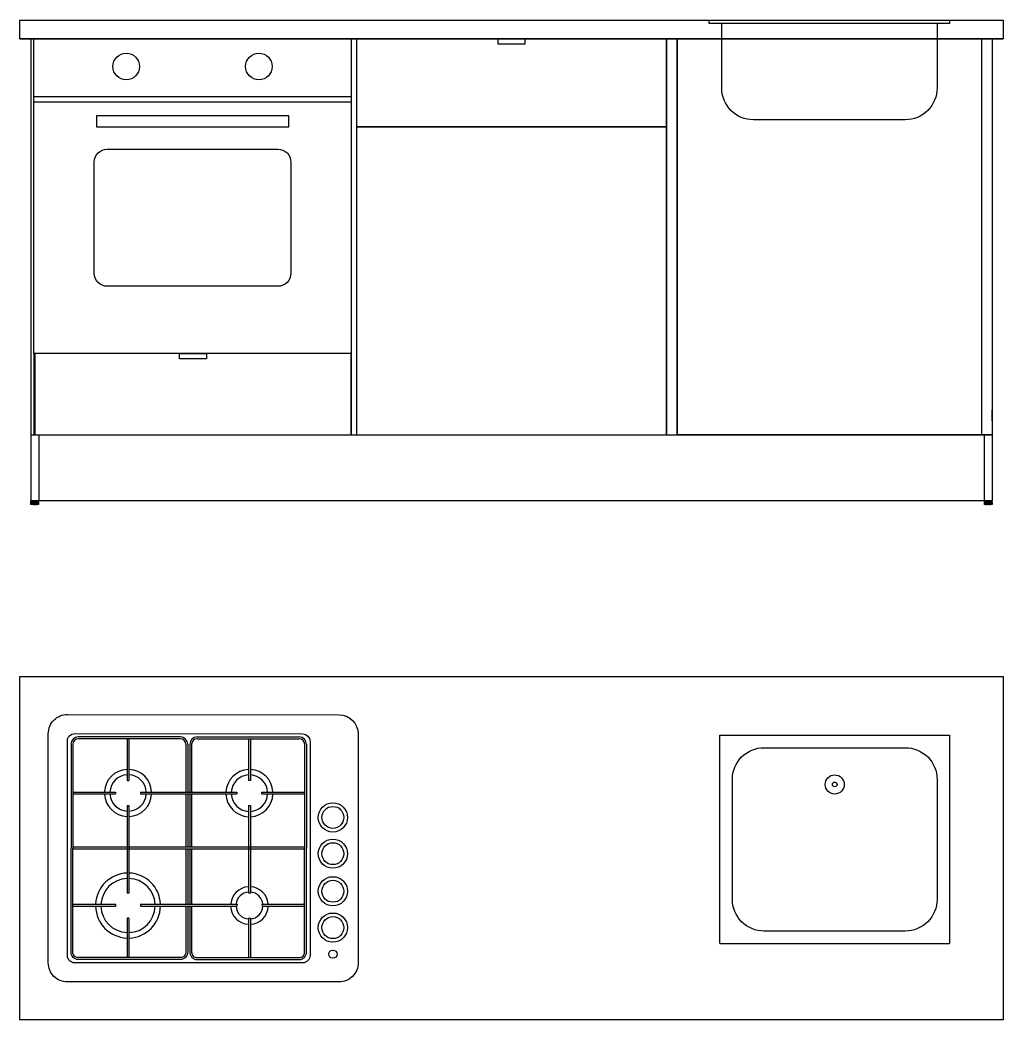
# Model space of a CAD drawing. Header units: millimetres. Extents: x 1912 to 3272, y -106 to 176.
# Drawn here: x 1912.4 to 2096.4, y -92.4 to 94.7 of the extents above; entities that cross this region are included whole.
import ezdxf

# ---------------------------------------------------------------- set-up
doc = ezdxf.new("R2010")
doc.units = ezdxf.units.MM
for name, color, linetype in [('ante', 6, 'Continuous'), ('cassetti', 1, 'Continuous'), ('elementi incassati', 4, 'Continuous')]:
    doc.layers.add(name, color=color, linetype=linetype)

msp = doc.modelspace()

# ---------------------------------------------------------------- linework, layer by layer
for p, q in [((1912.4, 94.69), (2096.4, 94.69)), ((1912.4, 91.19), (1912.4, 94.69)), ((2096.4, 94.69), (2096.4, 91.19)), ((2096.4, 91.19), (1912.4, 91.19)), ((1912.4, 91.19), (2096.4, 91.19)), ((1914.4, 91.19), (1914.4, 4.69)), ((1975.4, 91.19), (1975.4, 17.09)), ((2033.4, 91.19), (2033.4, 17.09)), ((2035.4, 91.19), (2033.4, 91.19)), ((2035.4, 91.19), (2033.4, 91.19)), ((2035.4, 91.19), (2035.4, 17.09)), ((2092.4, 91.19), (2092.4, 17.09)), ((2094.4, 91.19), (2094.4, 4.69)), ((1975.4, 74.69), (2033.4, 74.69)), ((1915, 32.29), (1915, 17.09)), ((1974.4, 32.29), (1974.4, 17.09)), ((2094.4, 19.69), (2094.4, 21.69)), ((1914.4, 17.09), (2094.4, 17.09)), ((1914.4, 17.09), (1915.9, 17.09)), ((1915.9, 17.09), (1915.9, 4.69)), ((2094.4, 17.09), (2092.9, 17.09)), ((2092.9, 17.09), (2092.9, 4.69)), ((2094.4, 4.69), (1914.4, 4.69)), ((1915.9, 4.69), (1914.4, 4.69)), ((1912.4, -92.44), (1912.4, -28.14)), ((1912.4, -28.14), (2096.4, -28.14)), ((2096.4, -28.14), (2096.4, -92.44)), ((2096.4, -92.44), (1912.4, -92.44))]:
    msp.add_line(p, q)
at = {"lineweight": 25}
for points in [[(1914.42, 4.55), (1914.42, 4.06), (1914.43, 4.06), (1914.43, 4.06)], [(1914.42, 4.55), (1914.43, 4.55), (1914.43, 4.55)], [(1914.43, 4.05), (1914.43, 4.05), (1914.43, 4.05), (1914.43, 4.05), (1914.43, 4.05), (1914.43, 4.06), (1914.42, 4.06), (1914.42, 4.06), (1914.42, 4.06)], [(1914.43, 4.55), (1914.43, 4.06), (1914.44, 4.06), (1914.44, 4.06), (1914.45, 4.06)], [(1914.43, 4.55), (1914.44, 4.55), (1914.44, 4.55), (1914.45, 4.55)], [(1914.43, 4.06), (1914.43, 4.05), (1914.43, 4.05)], [(1914.44, 4.05), (1914.44, 4.05), (1914.44, 4.05), (1914.44, 4.05), (1914.44, 4.05), (1914.44, 4.06), (1914.43, 4.06), (1914.43, 4.06), (1914.43, 4.06)], [(1915.74, 4.04), (1915.69, 4.04), (1915.64, 4.04), (1915.58, 4.04), (1915.52, 4.04), (1915.46, 4.04), (1915.39, 4.04), (1915.32, 4.04), (1915.25, 4.04), (1915.18, 4.04), (1915.11, 4.04), (1915.04, 4.04), (1914.97, 4.04), (1914.9, 4.04), (1914.83, 4.04), (1914.77, 4.04), (1914.71, 4.04), (1914.65, 4.04), (1914.61, 4.04), (1914.56, 4.04), (1914.52, 4.04), (1914.49, 4.04), (1914.47, 4.04), (1914.45, 4.04), (1914.44, 4.04), (1914.43, 4.04), (1914.43, 4.05)], [(1914.43, 4.05), (1914.43, 4.05)], [(1914.44, 4.03), (1914.44, 4.03), (1914.44, 4.03), (1914.44, 4.03), (1914.44, 4.03), (1914.44, 4.03), (1914.43, 4.03), (1914.43, 4.04), (1914.43, 4.04)], [(1914.44, 4.05), (1914.45, 4.05), (1914.45, 4.05), (1914.45, 4.06), (1914.45, 4.06), (1914.45, 4.55)], [(1914.45, 4.55), (1914.45, 4.06), (1914.46, 4.06), (1914.46, 4.06), (1914.47, 4.06)], [(1914.47, 4.55), (1914.46, 4.55), (1914.46, 4.55), (1914.45, 4.55), (1914.45, 4.55), (1914.45, 4.55)], [(1914.47, 4.05), (1914.46, 4.05), (1914.46, 4.05), (1914.46, 4.05), (1914.46, 4.05), (1914.46, 4.06), (1914.45, 4.06), (1914.45, 4.06), (1914.45, 4.06)], [(1915.73, 4.03), (1915.68, 4.03), (1915.63, 4.03), (1915.57, 4.03), (1915.51, 4.03), (1915.44, 4.03), (1915.37, 4.03), (1915.3, 4.03), (1915.23, 4.03), (1915.16, 4.03), (1915.08, 4.03), (1915.01, 4.03), (1914.94, 4.03), (1914.87, 4.03), (1914.8, 4.03), (1914.74, 4.03), (1914.68, 4.03), (1914.63, 4.03), (1914.58, 4.03), (1914.54, 4.03), (1914.51, 4.03), (1914.48, 4.03), (1914.46, 4.03), (1914.45, 4.03), (1914.45, 4.03)], [(1914.46, 4.55), (1914.46, 4.69)], [(1914.47, 4.05), (1914.47, 4.05), (1914.47, 4.05), (1914.47, 4.06), (1914.47, 4.06), (1914.47, 4.55)], [(1914.51, 4.55), (1914.5, 4.55), (1914.49, 4.55), (1914.49, 4.55), (1914.48, 4.55), (1914.47, 4.55)], [(1914.49, 4.55), (1914.49, 4.06), (1914.49, 4.06), (1914.5, 4.06), (1914.51, 4.06)], [(1914.5, 4.05), (1914.49, 4.05), (1914.49, 4.05), (1914.49, 4.05), (1914.49, 4.05), (1914.49, 4.06), (1914.49, 4.06), (1914.49, 4.06)], [(1914.5, 4.05), (1914.5, 4.05), (1914.5, 4.05), (1914.5, 4.05), (1914.51, 4.06), (1914.51, 4.06), (1914.51, 4.55)], [(1914.55, 4.55), (1914.54, 4.55), (1914.53, 4.55), (1914.53, 4.55), (1914.52, 4.55), (1914.51, 4.55)], [(1914.53, 4.55), (1914.53, 4.06), (1914.53, 4.06), (1914.54, 4.06), (1914.55, 4.06)], [(1914.54, 4.05), (1914.53, 4.05), (1914.53, 4.05), (1914.53, 4.05), (1914.53, 4.06), (1914.53, 4.06), (1914.53, 4.06)], [(1914.54, 4.05), (1914.54, 4.05), (1914.55, 4.05), (1914.55, 4.05), (1914.55, 4.05), (1914.55, 4.06), (1914.55, 4.06), (1914.55, 4.55)], [(1914.61, 4.55), (1914.6, 4.55), (1914.59, 4.55), (1914.59, 4.55), (1914.58, 4.55), (1914.57, 4.55), (1914.55, 4.55)], [(1914.58, 4.55), (1914.58, 4.06), (1914.59, 4.06), (1914.59, 4.06), (1914.6, 4.06), (1914.61, 4.06)], [(1914.59, 4.05), (1914.59, 4.05), (1914.59, 4.05), (1914.59, 4.06), (1914.58, 4.06), (1914.58, 4.06), (1914.58, 4.06)], [(1914.59, 4.05), (1914.59, 4.05), (1914.6, 4.05), (1914.6, 4.05), (1914.6, 4.05), (1914.61, 4.05), (1914.61, 4.06), (1914.61, 4.55)], [(1914.68, 4.55), (1914.67, 4.55), (1914.66, 4.55), (1914.65, 4.55), (1914.65, 4.55), (1914.63, 4.55), (1914.61, 4.55)], [(1914.65, 4.05), (1914.66, 4.05), (1914.66, 4.05), (1914.66, 4.05), (1914.67, 4.05), (1914.68, 4.05), (1914.68, 4.06), (1914.68, 4.55)], [(1914.65, 4.55), (1914.65, 4.06), (1914.65, 4.06), (1914.66, 4.06), (1914.67, 4.06), (1914.68, 4.06)], [(1914.65, 4.05), (1914.65, 4.05), (1914.65, 4.06), (1914.65, 4.06), (1914.65, 4.06)], [(1914.75, 4.55), (1914.74, 4.55), (1914.73, 4.55), (1914.72, 4.55), (1914.72, 4.55), (1914.7, 4.55), (1914.68, 4.55)], [(1914.72, 4.55), (1914.72, 4.06), (1914.72, 4.05), (1914.73, 4.05), (1914.73, 4.05), (1914.74, 4.05), (1914.75, 4.05), (1914.75, 4.06), (1914.75, 4.06), (1914.75, 4.55)], [(1914.72, 4.06), (1914.72, 4.06), (1914.73, 4.06), (1914.74, 4.06), (1914.75, 4.06)], [(1914.83, 4.55), (1914.82, 4.55), (1914.81, 4.55), (1914.8, 4.55), (1914.8, 4.55), (1914.78, 4.55), (1914.75, 4.55)], [(1914.8, 4.55), (1914.8, 4.06), (1914.8, 4.05), (1914.81, 4.05), (1914.81, 4.05), (1914.82, 4.05), (1914.83, 4.05), (1914.83, 4.06), (1914.83, 4.06), (1914.83, 4.55)], [(1914.8, 4.06), (1914.8, 4.06), (1914.81, 4.06), (1914.82, 4.06), (1914.83, 4.06)], [(1914.91, 4.55), (1914.91, 4.55), (1914.9, 4.55), (1914.89, 4.55), (1914.88, 4.55), (1914.86, 4.55), (1914.83, 4.55)], [(1914.88, 4.55), (1914.88, 4.06), (1914.88, 4.05), (1914.89, 4.05), (1914.9, 4.05), (1914.91, 4.05), (1914.91, 4.05), (1914.92, 4.06), (1914.92, 4.06), (1914.92, 4.55)], [(1914.88, 4.06), (1914.89, 4.06), (1914.9, 4.06), (1914.91, 4.06), (1914.92, 4.06)], [(1914.92, 4.55), (1914.92, 4.55), (1914.92, 4.55)], [(1915.01, 4.55), (1915, 4.55), (1914.99, 4.55), (1914.98, 4.55), (1914.97, 4.55), (1914.94, 4.55), (1914.92, 4.55)], [(1914.97, 4.55), (1914.97, 4.06), (1914.98, 4.05), (1914.98, 4.05), (1914.99, 4.05), (1915, 4.05), (1915.01, 4.05), (1915.01, 4.06), (1915.01, 4.06), (1915.01, 4.55)], [(1914.97, 4.06), (1914.98, 4.06), (1914.99, 4.06), (1915, 4.06), (1915.01, 4.06)], [(1915.1, 4.55), (1915.09, 4.55), (1915.08, 4.55), (1915.07, 4.55), (1915.06, 4.55), (1915.04, 4.55), (1915.01, 4.55)], [(1915.06, 4.55), (1915.06, 4.06), (1915.07, 4.05), (1915.07, 4.05), (1915.08, 4.05), (1915.09, 4.05), (1915.1, 4.05), (1915.1, 4.06), (1915.1, 4.06), (1915.1, 4.55)], [(1915.06, 4.06), (1915.07, 4.06), (1915.08, 4.06), (1915.09, 4.06), (1915.1, 4.06)], [(1915.2, 4.55), (1915.19, 4.55), (1915.18, 4.55), (1915.17, 4.55), (1915.16, 4.55), (1915.13, 4.55), (1915.1, 4.55)], [(1915.16, 4.55), (1915.16, 4.06), (1915.16, 4.06), (1915.16, 4.05), (1915.17, 4.05), (1915.18, 4.05), (1915.19, 4.05), (1915.19, 4.05), (1915.2, 4.06), (1915.2, 4.55)], [(1915.16, 4.06), (1915.17, 4.06), (1915.18, 4.06), (1915.19, 4.06), (1915.2, 4.06)], [(1915.29, 4.55), (1915.28, 4.55), (1915.27, 4.55), (1915.26, 4.55), (1915.25, 4.55), (1915.22, 4.55), (1915.2, 4.55)], [(1915.25, 4.55), (1915.25, 4.06), (1915.25, 4.06), (1915.25, 4.05), (1915.27, 4.05), (1915.27, 4.05), (1915.28, 4.05), (1915.29, 4.05), (1915.29, 4.06), (1915.29, 4.55)], [(1915.25, 4.06), (1915.26, 4.06), (1915.27, 4.06), (1915.28, 4.06), (1915.29, 4.06)], [(1915.38, 4.55), (1915.37, 4.55), (1915.36, 4.55), (1915.35, 4.55), (1915.34, 4.55), (1915.32, 4.55), (1915.29, 4.55)], [(1915.34, 4.55), (1915.34, 4.06), (1915.34, 4.06), (1915.35, 4.05), (1915.36, 4.05), (1915.36, 4.05), (1915.37, 4.05), (1915.38, 4.05), (1915.38, 4.06), (1915.38, 4.55)], [(1915.34, 4.06), (1915.35, 4.06), (1915.36, 4.06), (1915.37, 4.06), (1915.38, 4.06)], [(1915.47, 4.55), (1915.46, 4.55), (1915.45, 4.55), (1915.44, 4.55), (1915.43, 4.55), (1915.4, 4.55), (1915.38, 4.55)], [(1915.43, 4.55), (1915.43, 4.06), (1915.43, 4.06), (1915.44, 4.05), (1915.44, 4.05), (1915.45, 4.05), (1915.46, 4.05), (1915.46, 4.05), (1915.47, 4.06), (1915.47, 4.55)], [(1915.43, 4.06), (1915.44, 4.06), (1915.45, 4.06), (1915.46, 4.06), (1915.47, 4.06)], [(1915.55, 4.55), (1915.55, 4.55), (1915.54, 4.55), (1915.53, 4.55), (1915.51, 4.55), (1915.49, 4.55), (1915.47, 4.55)], [(1915.51, 4.06), (1915.53, 4.06), (1915.54, 4.06), (1915.55, 4.06), (1915.55, 4.06)], [(1915.52, 4.55), (1915.52, 4.06), (1915.52, 4.06), (1915.52, 4.05), (1915.53, 4.05), (1915.53, 4.05), (1915.54, 4.05), (1915.55, 4.05), (1915.55, 4.06), (1915.55, 4.55)], [(1915.62, 4.55), (1915.62, 4.55), (1915.61, 4.55), (1915.6, 4.55), (1915.59, 4.55), (1915.57, 4.55), (1915.55, 4.55)], [(1915.62, 4.05), (1915.62, 4.05), (1915.61, 4.05), (1915.61, 4.05), (1915.6, 4.05), (1915.59, 4.05), (1915.59, 4.06), (1915.59, 4.55)], [(1915.59, 4.06), (1915.6, 4.06), (1915.61, 4.06), (1915.62, 4.06), (1915.62, 4.06)], [(1915.62, 4.05), (1915.62, 4.06), (1915.62, 4.06), (1915.62, 4.06), (1915.62, 4.55)], [(1915.69, 4.55), (1915.69, 4.55), (1915.68, 4.55), (1915.67, 4.55), (1915.66, 4.55), (1915.64, 4.55), (1915.62, 4.55)], [(1915.68, 4.05), (1915.68, 4.05), (1915.68, 4.05), (1915.67, 4.05), (1915.67, 4.05), (1915.66, 4.05), (1915.66, 4.06), (1915.66, 4.55)], [(1915.66, 4.06), (1915.67, 4.06), (1915.68, 4.06), (1915.69, 4.06), (1915.69, 4.06)], [(1915.68, 4.05), (1915.68, 4.05), (1915.69, 4.05), (1915.69, 4.06), (1915.69, 4.06), (1915.69, 4.06), (1915.69, 4.06), (1915.69, 4.55)], [(1915.75, 4.55), (1915.74, 4.55), (1915.74, 4.55), (1915.72, 4.55), (1915.71, 4.55), (1915.69, 4.55)], [(1915.74, 4.05), (1915.74, 4.05), (1915.73, 4.05), (1915.73, 4.05), (1915.73, 4.05), (1915.73, 4.05), (1915.72, 4.06), (1915.72, 4.55)], [(1915.72, 4.06), (1915.74, 4.06), (1915.74, 4.06), (1915.75, 4.06)], [(1915.86, 4.03), (1915.86, 4.03), (1915.84, 4.03), (1915.83, 4.03), (1915.8, 4.03), (1915.77, 4.03), (1915.73, 4.03)], [(1915.74, 4.05), (1915.75, 4.05), (1915.75, 4.05), (1915.75, 4.05), (1915.75, 4.06), (1915.75, 4.06), (1915.75, 4.06), (1915.75, 4.55)], [(1915.87, 4.05), (1915.87, 4.04), (1915.86, 4.04), (1915.85, 4.04), (1915.84, 4.04), (1915.81, 4.04), (1915.78, 4.04), (1915.74, 4.04)], [(1915.8, 4.55), (1915.79, 4.55), (1915.79, 4.55), (1915.78, 4.55), (1915.76, 4.55), (1915.75, 4.55)], [(1915.79, 4.05), (1915.79, 4.05), (1915.78, 4.05), (1915.78, 4.05), (1915.78, 4.05), (1915.78, 4.06), (1915.78, 4.06), (1915.78, 4.55)], [(1915.78, 4.06), (1915.79, 4.06), (1915.79, 4.06), (1915.8, 4.06)], [(1915.79, 4.05), (1915.79, 4.05), (1915.79, 4.05), (1915.79, 4.06), (1915.8, 4.06), (1915.8, 4.06), (1915.8, 4.06), (1915.8, 4.55)], [(1915.84, 4.55), (1915.83, 4.55), (1915.83, 4.55), (1915.82, 4.55), (1915.81, 4.55), (1915.8, 4.55)], [(1915.83, 4.05), (1915.82, 4.05), (1915.82, 4.05), (1915.82, 4.05), (1915.82, 4.06), (1915.82, 4.06), (1915.82, 4.55)], [(1915.82, 4.05), (1915.83, 4.05), (1915.83, 4.05), (1915.83, 4.05), (1915.83, 4.05), (1915.83, 4.06), (1915.83, 4.06), (1915.84, 4.06), (1915.84, 4.06), (1915.84, 4.55)], [(1915.82, 4.06), (1915.83, 4.06), (1915.83, 4.06), (1915.84, 4.06)], [(1915.84, 4.55), (1915.84, 4.69)], [(1915.85, 4.05), (1915.85, 4.05), (1915.84, 4.05), (1915.84, 4.06), (1915.84, 4.06), (1915.84, 4.55)], [(1915.86, 4.55), (1915.86, 4.55), (1915.85, 4.55), (1915.84, 4.55), (1915.84, 4.55), (1915.84, 4.55)], [(1915.84, 4.06), (1915.85, 4.06), (1915.86, 4.06), (1915.86, 4.06)], [(1915.85, 4.05), (1915.85, 4.05), (1915.86, 4.05), (1915.86, 4.05), (1915.86, 4.05), (1915.86, 4.06), (1915.86, 4.06), (1915.86, 4.06), (1915.86, 4.06), (1915.86, 4.55)], [(1915.87, 4.05), (1915.86, 4.05), (1915.86, 4.05), (1915.86, 4.06), (1915.86, 4.06), (1915.86, 4.55)], [(1915.87, 4.55), (1915.87, 4.55), (1915.86, 4.55), (1915.86, 4.55)], [(1915.86, 4.06), (1915.87, 4.06), (1915.87, 4.06)], [(1915.87, 4.04), (1915.87, 4.04), (1915.87, 4.03), (1915.87, 4.03), (1915.87, 4.03), (1915.86, 4.03), (1915.86, 4.03), (1915.86, 4.03), (1915.86, 4.03)], [(1915.87, 4.55), (1915.87, 4.06), (1915.88, 4.06)], [(1915.87, 4.55), (1915.88, 4.55)], [(1915.87, 4.05), (1915.87, 4.05), (1915.87, 4.05), (1915.87, 4.05), (1915.88, 4.05), (1915.88, 4.06), (1915.88, 4.06), (1915.88, 4.06), (1915.88, 4.55)], [(1915.87, 4.06), (1915.87, 4.06), (1915.87, 4.06), (1915.87, 4.05), (1915.87, 4.05), (1915.87, 4.05), (1915.87, 4.05), (1915.87, 4.05)], [(1915.87, 4.05), (1915.87, 4.05)], [(2092.92, 4.55), (2092.92, 4.06), (2092.93, 4.06), (2092.93, 4.06)], [(2092.92, 4.55), (2092.93, 4.55), (2092.93, 4.55)], [(2092.93, 4.05), (2092.93, 4.05), (2092.93, 4.05), (2092.93, 4.05), (2092.93, 4.05), (2092.93, 4.06), (2092.92, 4.06), (2092.92, 4.06), (2092.92, 4.06)], [(2092.93, 4.55), (2092.93, 4.06), (2092.94, 4.06), (2092.94, 4.06), (2092.95, 4.06)], [(2092.93, 4.55), (2092.94, 4.55), (2092.94, 4.55), (2092.95, 4.55)], [(2092.93, 4.06), (2092.93, 4.05), (2092.93, 4.05)], [(2092.94, 4.05), (2092.94, 4.05), (2092.94, 4.05), (2092.94, 4.05), (2092.94, 4.05), (2092.94, 4.06), (2092.93, 4.06), (2092.93, 4.06), (2092.93, 4.06)], [(2094.24, 4.04), (2094.19, 4.04), (2094.14, 4.04), (2094.08, 4.04), (2094.02, 4.04), (2093.96, 4.04), (2093.89, 4.04), (2093.82, 4.04), (2093.75, 4.04), (2093.68, 4.04), (2093.61, 4.04), (2093.54, 4.04), (2093.47, 4.04), (2093.4, 4.04), (2093.33, 4.04), (2093.27, 4.04), (2093.21, 4.04), (2093.15, 4.04), (2093.11, 4.04), (2093.06, 4.04), (2093.02, 4.04), (2092.99, 4.04), (2092.97, 4.04), (2092.95, 4.04), (2092.94, 4.04), (2092.93, 4.04), (2092.93, 4.05)], [(2092.93, 4.05), (2092.93, 4.05)], [(2092.94, 4.03), (2092.94, 4.03), (2092.94, 4.03), (2092.94, 4.03), (2092.94, 4.03), (2092.94, 4.03), (2092.93, 4.03), (2092.93, 4.04), (2092.93, 4.04)], [(2092.94, 4.05), (2092.95, 4.05), (2092.95, 4.05), (2092.95, 4.06), (2092.95, 4.06), (2092.95, 4.55)], [(2092.95, 4.55), (2092.95, 4.06), (2092.96, 4.06), (2092.96, 4.06), (2092.97, 4.06)], [(2092.97, 4.55), (2092.96, 4.55), (2092.96, 4.55), (2092.95, 4.55), (2092.95, 4.55), (2092.95, 4.55)], [(2092.97, 4.05), (2092.96, 4.05), (2092.96, 4.05), (2092.96, 4.05), (2092.96, 4.05), (2092.96, 4.06), (2092.95, 4.06), (2092.95, 4.06), (2092.95, 4.06)], [(2094.23, 4.03), (2094.18, 4.03), (2094.13, 4.03), (2094.07, 4.03), (2094.01, 4.03), (2093.94, 4.03), (2093.87, 4.03), (2093.8, 4.03), (2093.73, 4.03), (2093.66, 4.03), (2093.58, 4.03), (2093.51, 4.03), (2093.44, 4.03), (2093.37, 4.03), (2093.3, 4.03), (2093.24, 4.03), (2093.18, 4.03), (2093.13, 4.03), (2093.08, 4.03), (2093.04, 4.03), (2093.01, 4.03), (2092.98, 4.03), (2092.96, 4.03), (2092.95, 4.03), (2092.95, 4.03)], [(2092.96, 4.55), (2092.96, 4.69)], [(2092.97, 4.05), (2092.97, 4.05), (2092.97, 4.05), (2092.97, 4.06), (2092.97, 4.06), (2092.97, 4.55)], [(2093.01, 4.55), (2093, 4.55), (2092.99, 4.55), (2092.99, 4.55), (2092.98, 4.55), (2092.97, 4.55)], [(2092.99, 4.55), (2092.99, 4.06), (2092.99, 4.06), (2093, 4.06), (2093.01, 4.06)], [(2093, 4.05), (2092.99, 4.05), (2092.99, 4.05), (2092.99, 4.05), (2092.99, 4.05), (2092.99, 4.06), (2092.99, 4.06), (2092.99, 4.06)], [(2093, 4.05), (2093, 4.05), (2093, 4.05), (2093, 4.05), (2093.01, 4.06), (2093.01, 4.06), (2093.01, 4.55)], [(2093.05, 4.55), (2093.04, 4.55), (2093.03, 4.55), (2093.03, 4.55), (2093.02, 4.55), (2093.01, 4.55)], [(2093.03, 4.55), (2093.03, 4.06), (2093.03, 4.06), (2093.04, 4.06), (2093.05, 4.06)], [(2093.04, 4.05), (2093.03, 4.05), (2093.03, 4.05), (2093.03, 4.05), (2093.03, 4.06), (2093.03, 4.06), (2093.03, 4.06)], [(2093.04, 4.05), (2093.04, 4.05), (2093.05, 4.05), (2093.05, 4.05), (2093.05, 4.05), (2093.05, 4.06), (2093.05, 4.06), (2093.05, 4.55)], [(2093.11, 4.55), (2093.1, 4.55), (2093.09, 4.55), (2093.09, 4.55), (2093.08, 4.55), (2093.07, 4.55), (2093.05, 4.55)], [(2093.08, 4.55), (2093.08, 4.06), (2093.09, 4.06), (2093.09, 4.06), (2093.1, 4.06), (2093.11, 4.06)], [(2093.09, 4.05), (2093.09, 4.05), (2093.09, 4.05), (2093.09, 4.06), (2093.08, 4.06), (2093.08, 4.06), (2093.08, 4.06)], [(2093.09, 4.05), (2093.09, 4.05), (2093.1, 4.05), (2093.1, 4.05), (2093.1, 4.05), (2093.11, 4.05), (2093.11, 4.06), (2093.11, 4.55)], [(2093.18, 4.55), (2093.17, 4.55), (2093.16, 4.55), (2093.15, 4.55), (2093.15, 4.55), (2093.13, 4.55), (2093.11, 4.55)], [(2093.15, 4.05), (2093.16, 4.05), (2093.16, 4.05), (2093.16, 4.05), (2093.17, 4.05), (2093.18, 4.05), (2093.18, 4.06), (2093.18, 4.55)], [(2093.15, 4.55), (2093.15, 4.06), (2093.15, 4.06), (2093.16, 4.06), (2093.17, 4.06), (2093.18, 4.06)], [(2093.15, 4.05), (2093.15, 4.05), (2093.15, 4.06), (2093.15, 4.06), (2093.15, 4.06)], [(2093.25, 4.55), (2093.24, 4.55), (2093.23, 4.55), (2093.22, 4.55), (2093.22, 4.55), (2093.2, 4.55), (2093.18, 4.55)], [(2093.22, 4.55), (2093.22, 4.06), (2093.22, 4.05), (2093.23, 4.05), (2093.23, 4.05), (2093.24, 4.05), (2093.25, 4.05), (2093.25, 4.06), (2093.25, 4.06), (2093.25, 4.55)], [(2093.22, 4.06), (2093.22, 4.06), (2093.23, 4.06), (2093.24, 4.06), (2093.25, 4.06)], [(2093.33, 4.55), (2093.32, 4.55), (2093.31, 4.55), (2093.3, 4.55), (2093.3, 4.55), (2093.28, 4.55), (2093.25, 4.55)], [(2093.3, 4.55), (2093.3, 4.06), (2093.3, 4.05), (2093.31, 4.05), (2093.31, 4.05), (2093.32, 4.05), (2093.33, 4.05), (2093.33, 4.06), (2093.33, 4.06), (2093.33, 4.55)], [(2093.3, 4.06), (2093.3, 4.06), (2093.31, 4.06), (2093.32, 4.06), (2093.33, 4.06)], [(2093.41, 4.55), (2093.41, 4.55), (2093.4, 4.55), (2093.39, 4.55), (2093.38, 4.55), (2093.36, 4.55), (2093.33, 4.55)], [(2093.38, 4.55), (2093.38, 4.06), (2093.38, 4.05), (2093.39, 4.05), (2093.4, 4.05), (2093.41, 4.05), (2093.41, 4.05), (2093.42, 4.06), (2093.42, 4.06), (2093.42, 4.55)], [(2093.38, 4.06), (2093.39, 4.06), (2093.4, 4.06), (2093.41, 4.06), (2093.42, 4.06)], [(2093.42, 4.55), (2093.42, 4.55), (2093.42, 4.55)], [(2093.51, 4.55), (2093.5, 4.55), (2093.49, 4.55), (2093.48, 4.55), (2093.47, 4.55), (2093.44, 4.55), (2093.42, 4.55)], [(2093.47, 4.55), (2093.47, 4.06), (2093.48, 4.05), (2093.48, 4.05), (2093.49, 4.05), (2093.5, 4.05), (2093.51, 4.05), (2093.51, 4.06), (2093.51, 4.06), (2093.51, 4.55)], [(2093.47, 4.06), (2093.48, 4.06), (2093.49, 4.06), (2093.5, 4.06), (2093.51, 4.06)], [(2093.6, 4.55), (2093.59, 4.55), (2093.58, 4.55), (2093.57, 4.55), (2093.56, 4.55), (2093.54, 4.55), (2093.51, 4.55)], [(2093.56, 4.55), (2093.56, 4.06), (2093.57, 4.05), (2093.57, 4.05), (2093.58, 4.05), (2093.59, 4.05), (2093.6, 4.05), (2093.6, 4.06), (2093.6, 4.06), (2093.6, 4.55)], [(2093.56, 4.06), (2093.57, 4.06), (2093.58, 4.06), (2093.59, 4.06), (2093.6, 4.06)], [(2093.7, 4.55), (2093.69, 4.55), (2093.68, 4.55), (2093.67, 4.55), (2093.66, 4.55), (2093.63, 4.55), (2093.6, 4.55)], [(2093.66, 4.55), (2093.66, 4.06), (2093.66, 4.06), (2093.66, 4.05), (2093.67, 4.05), (2093.68, 4.05), (2093.69, 4.05), (2093.69, 4.05), (2093.7, 4.06), (2093.7, 4.55)], [(2093.66, 4.06), (2093.67, 4.06), (2093.68, 4.06), (2093.69, 4.06), (2093.7, 4.06)], [(2093.79, 4.55), (2093.78, 4.55), (2093.77, 4.55), (2093.76, 4.55), (2093.75, 4.55), (2093.72, 4.55), (2093.7, 4.55)], [(2093.75, 4.55), (2093.75, 4.06), (2093.75, 4.06), (2093.75, 4.05), (2093.77, 4.05), (2093.77, 4.05), (2093.78, 4.05), (2093.79, 4.05), (2093.79, 4.06), (2093.79, 4.55)], [(2093.75, 4.06), (2093.76, 4.06), (2093.77, 4.06), (2093.78, 4.06), (2093.79, 4.06)], [(2093.88, 4.55), (2093.87, 4.55), (2093.86, 4.55), (2093.85, 4.55), (2093.84, 4.55), (2093.82, 4.55), (2093.79, 4.55)], [(2093.84, 4.55), (2093.84, 4.06), (2093.84, 4.06), (2093.85, 4.05), (2093.86, 4.05), (2093.86, 4.05), (2093.87, 4.05), (2093.88, 4.05), (2093.88, 4.06), (2093.88, 4.55)], [(2093.84, 4.06), (2093.85, 4.06), (2093.86, 4.06), (2093.87, 4.06), (2093.88, 4.06)], [(2093.97, 4.55), (2093.96, 4.55), (2093.95, 4.55), (2093.94, 4.55), (2093.93, 4.55), (2093.9, 4.55), (2093.88, 4.55)], [(2093.93, 4.55), (2093.93, 4.06), (2093.93, 4.06), (2093.94, 4.05), (2093.94, 4.05), (2093.95, 4.05), (2093.96, 4.05), (2093.96, 4.05), (2093.97, 4.06), (2093.97, 4.55)], [(2093.93, 4.06), (2093.94, 4.06), (2093.95, 4.06), (2093.96, 4.06), (2093.97, 4.06)], [(2094.05, 4.55), (2094.05, 4.55), (2094.04, 4.55), (2094.03, 4.55), (2094.01, 4.55), (2093.99, 4.55), (2093.97, 4.55)], [(2094.01, 4.06), (2094.03, 4.06), (2094.04, 4.06), (2094.05, 4.06), (2094.05, 4.06)], [(2094.02, 4.55), (2094.02, 4.06), (2094.02, 4.06), (2094.02, 4.05), (2094.03, 4.05), (2094.03, 4.05), (2094.04, 4.05), (2094.05, 4.05), (2094.05, 4.06), (2094.05, 4.55)], [(2094.12, 4.55), (2094.12, 4.55), (2094.11, 4.55), (2094.1, 4.55), (2094.09, 4.55), (2094.07, 4.55), (2094.05, 4.55)], [(2094.12, 4.05), (2094.12, 4.05), (2094.11, 4.05), (2094.11, 4.05), (2094.1, 4.05), (2094.09, 4.05), (2094.09, 4.06), (2094.09, 4.55)], [(2094.09, 4.06), (2094.1, 4.06), (2094.11, 4.06), (2094.12, 4.06), (2094.12, 4.06)], [(2094.12, 4.05), (2094.12, 4.06), (2094.12, 4.06), (2094.12, 4.06), (2094.12, 4.55)], [(2094.19, 4.55), (2094.19, 4.55), (2094.18, 4.55), (2094.17, 4.55), (2094.16, 4.55), (2094.14, 4.55), (2094.12, 4.55)], [(2094.18, 4.05), (2094.18, 4.05), (2094.18, 4.05), (2094.17, 4.05), (2094.17, 4.05), (2094.16, 4.05), (2094.16, 4.06), (2094.16, 4.55)], [(2094.16, 4.06), (2094.17, 4.06), (2094.18, 4.06), (2094.19, 4.06), (2094.19, 4.06)], [(2094.18, 4.05), (2094.18, 4.05), (2094.19, 4.05), (2094.19, 4.06), (2094.19, 4.06), (2094.19, 4.06), (2094.19, 4.06), (2094.19, 4.55)], [(2094.25, 4.55), (2094.24, 4.55), (2094.24, 4.55), (2094.22, 4.55), (2094.21, 4.55), (2094.19, 4.55)], [(2094.24, 4.05), (2094.24, 4.05), (2094.23, 4.05), (2094.23, 4.05), (2094.23, 4.05), (2094.23, 4.05), (2094.22, 4.06), (2094.22, 4.55)], [(2094.22, 4.06), (2094.24, 4.06), (2094.24, 4.06), (2094.25, 4.06)], [(2094.36, 4.03), (2094.36, 4.03), (2094.34, 4.03), (2094.33, 4.03), (2094.3, 4.03), (2094.27, 4.03), (2094.23, 4.03)], [(2094.24, 4.05), (2094.25, 4.05), (2094.25, 4.05), (2094.25, 4.05), (2094.25, 4.06), (2094.25, 4.06), (2094.25, 4.06), (2094.25, 4.55)], [(2094.37, 4.05), (2094.37, 4.04), (2094.36, 4.04), (2094.35, 4.04), (2094.34, 4.04), (2094.31, 4.04), (2094.28, 4.04), (2094.24, 4.04)], [(2094.3, 4.55), (2094.29, 4.55), (2094.29, 4.55), (2094.28, 4.55), (2094.26, 4.55), (2094.25, 4.55)], [(2094.29, 4.05), (2094.29, 4.05), (2094.28, 4.05), (2094.28, 4.05), (2094.28, 4.05), (2094.28, 4.06), (2094.28, 4.06), (2094.28, 4.55)], [(2094.28, 4.06), (2094.29, 4.06), (2094.29, 4.06), (2094.3, 4.06)], [(2094.29, 4.05), (2094.29, 4.05), (2094.29, 4.05), (2094.29, 4.06), (2094.3, 4.06), (2094.3, 4.06), (2094.3, 4.06), (2094.3, 4.55)], [(2094.34, 4.55), (2094.33, 4.55), (2094.33, 4.55), (2094.32, 4.55), (2094.31, 4.55), (2094.3, 4.55)], [(2094.33, 4.05), (2094.32, 4.05), (2094.32, 4.05), (2094.32, 4.05), (2094.32, 4.06), (2094.32, 4.06), (2094.32, 4.55)], [(2094.32, 4.05), (2094.33, 4.05), (2094.33, 4.05), (2094.33, 4.05), (2094.33, 4.05), (2094.33, 4.06), (2094.33, 4.06), (2094.34, 4.06), (2094.34, 4.06), (2094.34, 4.55)], [(2094.32, 4.06), (2094.33, 4.06), (2094.33, 4.06), (2094.34, 4.06)], [(2094.34, 4.55), (2094.34, 4.69)], [(2094.35, 4.05), (2094.35, 4.05), (2094.34, 4.05), (2094.34, 4.06), (2094.34, 4.06), (2094.34, 4.55)], [(2094.36, 4.55), (2094.36, 4.55), (2094.35, 4.55), (2094.34, 4.55), (2094.34, 4.55), (2094.34, 4.55)], [(2094.34, 4.06), (2094.35, 4.06), (2094.36, 4.06), (2094.36, 4.06)], [(2094.35, 4.05), (2094.35, 4.05), (2094.36, 4.05), (2094.36, 4.05), (2094.36, 4.05), (2094.36, 4.06), (2094.36, 4.06), (2094.36, 4.06), (2094.36, 4.06), (2094.36, 4.55)], [(2094.37, 4.05), (2094.36, 4.05), (2094.36, 4.05), (2094.36, 4.06), (2094.36, 4.06), (2094.36, 4.55)], [(2094.37, 4.55), (2094.37, 4.55), (2094.36, 4.55), (2094.36, 4.55)], [(2094.36, 4.06), (2094.37, 4.06), (2094.37, 4.06)], [(2094.37, 4.04), (2094.37, 4.04), (2094.37, 4.03), (2094.37, 4.03), (2094.37, 4.03), (2094.36, 4.03), (2094.36, 4.03), (2094.36, 4.03), (2094.36, 4.03)], [(2094.37, 4.55), (2094.37, 4.06), (2094.38, 4.06)], [(2094.37, 4.55), (2094.38, 4.55)], [(2094.37, 4.05), (2094.37, 4.05), (2094.37, 4.05), (2094.37, 4.05), (2094.38, 4.05), (2094.38, 4.06), (2094.38, 4.06), (2094.38, 4.06), (2094.38, 4.55)], [(2094.37, 4.06), (2094.37, 4.06), (2094.37, 4.06), (2094.37, 4.05), (2094.37, 4.05), (2094.37, 4.05), (2094.37, 4.05), (2094.37, 4.05)], [(2094.37, 4.05), (2094.37, 4.05)]]:
    msp.add_lwpolyline(points, dxfattribs=at)
at = {"layer": 'ante'}
for p, q in [((2033.4, 74.69), (1975.4, 74.69)), ((1975.4, 74.69), (1975.4, 17.09)), ((2033.4, 17.09), (2033.4, 74.69)), ((1975.4, 17.09), (2033.4, 17.09))]:
    msp.add_line(p, q, dxfattribs=at)
msp.add_lwpolyline([(2035.4, 91.19), (2094.4, 91.19), (2094.4, 17.09), (2035.4, 17.09)], close=True, dxfattribs=at)
at = {"layer": 'cassetti'}
for p, q in [((2001.9, 90.19), (2001.9, 91.19)), ((2001.9, 91.19), (2006.9, 91.19)), ((2006.9, 90.19), (2001.9, 90.19)), ((2006.9, 91.19), (2006.9, 90.19)), ((1942.28, 31.29), (1942.28, 32.29)), ((1942.28, 32.29), (1947.28, 32.29)), ((1947.28, 32.29), (1947.28, 31.29)), ((1947.28, 31.29), (1942.28, 31.29))]:
    msp.add_line(p, q, dxfattribs=at)
for points in [[(2033.4, 91.19), (1975.4, 91.19), (1975.4, 74.69), (2033.4, 74.69)], [(1974.4, 32.29), (1915.15, 32.29), (1915.15, 17.09), (1974.4, 17.09)]]:
    msp.add_lwpolyline(points, close=True, dxfattribs=at)
at = {"layer": 'elementi incassati'}
for p, q in [((2041.4, 94.69), (2086.4, 94.69)), ((2041.4, 94.02), (2041.4, 94.69)), ((2086.4, 94.02), (2041.4, 94.02)), ((2049.03, 94.69), (2049.03, 94.69)), ((2086.4, 94.69), (2086.4, 94.02)), ((1962.7, 76.74), (1926.7, 76.74)), ((1926.7, 76.74), (1926.7, 74.68)), ((1962.7, 74.68), (1962.7, 76.74)), ((1926.7, 74.68), (1962.7, 74.68)), ((1921.95, -40.83), (1921.95, -60.29)), ((1922.3, -40.83), (1922.3, -60.29)), ((1942.43, -39.47), (1923.31, -39.47)), ((1942.43, -39.82), (1923.31, -39.82)), ((1945.55, -39.47), (1964.67, -39.47)), ((1945.55, -39.82), (1964.67, -39.82)), ((1965.68, -40.83), (1965.68, -60.29)), ((1966.03, -40.83), (1966.03, -60.29)), ((1955.53, -47.65), (1955.18, -47.65)), ((1953.01, -49.79), (1953.01, -50.14)), ((1957.69, -50.14), (1957.69, -49.79)), ((1955.18, -52.33), (1955.53, -52.33)), ((1921.95, -79.75), (1921.95, -60.29)), ((1965.68, -60.12), (1922.3, -60.12)), ((1922.3, -79.75), (1922.3, -60.29)), ((1965.68, -60.47), (1922.3, -60.47)), ((1965.68, -79.75), (1965.68, -60.29)), ((1966.03, -79.75), (1966.03, -60.29)), ((1955.53, -68.68), (1955.18, -68.68)), ((1955.18, -73.36), (1955.53, -73.36))]:
    msp.add_line(p, q, dxfattribs=at)
for points in [[(2049.69, 76.02), (2049.69, 76.02, -0.414214), (2043.74, 81.97), (2043.74, 94.02)], [(2084.06, 94.02), (2084.06, 81.97, -0.414214), (2078.11, 76.02), (2049.69, 76.02)], [(1917.7, -38.84, -0.414575), (1921.29, -35.26), (1972.12, -35.32, -0.413852), (1975.7, -38.9), (1975.7, -81.74, -0.414214), (1972.12, -85.32), (1921.28, -85.32, -0.414214), (1917.7, -81.74), (1917.7, -38.84)], [(1953.79, -81.74), (1922.65, -81.74, -0.414217), (1921.28, -80.38), (1921.28, -40.21, -0.41464), (1922.65, -38.84), (1965.33, -38.89)], [(1965.33, -38.89), (1965.33, -38.89, -0.406536), (1966.69, -40.27), (1966.69, -80.37, -0.414214), (1965.33, -81.74), (1953.79, -81.74)], [(1943.8, -71.14), (1943.8, -79.75, -0.414214), (1942.43, -81.12), (1923.31, -81.12, -0.414214), (1921.95, -79.75)], [(1943.45, -71.14), (1943.45, -79.75, -0.414214), (1942.43, -80.77), (1923.31, -80.77, -0.414214), (1922.3, -79.75)], [(1944.18, -71.14), (1944.18, -79.75, 0.414214), (1945.55, -81.12), (1964.67, -81.12, 0.414214), (1966.03, -79.75)], [(1944.53, -71.14), (1944.53, -79.75, 0.414214), (1945.55, -80.77), (1964.67, -80.77, 0.414214), (1965.68, -79.75)]]:
    msp.add_lwpolyline(points, format="xyb", dxfattribs=at)
for points in [[(2049.77, 94.02), (2049.77, 94.02)], [(1974.4, 32.29), (1974.4, 32.29), (1915, 32.29), (1915, 91.19), (1974.4, 91.19), (1974.4, 32.29)], [(1915, 80.4), (1974.4, 80.4)], [(1915, 79.41), (1974.4, 79.41)], [(2043.4, -78.14), (2043.4, -78.14), (2043.4, -39.14), (2086.4, -39.14), (2086.4, -78.14)], [(1932.45, -39.82), (1932.45, -47.61)], [(1932.8, -39.82), (1932.8, -39.82), (1932.8, -47.61)], [(1943.45, -40.83), (1943.45, -49.79)], [(1943.8, -40.83), (1943.8, -49.79)], [(1944.18, -40.83), (1944.18, -49.79)], [(1944.53, -40.83), (1944.53, -49.79)], [(1955.18, -39.82), (1955.18, -39.82), (1955.18, -47.65)], [(1955.53, -39.82), (1955.53, -47.65)], [(1932.45, -47.61), (1932.8, -47.61)], [(1922.3, -49.79), (1930.29, -49.79)], [(1922.3, -50.14), (1930.29, -50.14)], [(1930.29, -49.79), (1930.29, -50.14)], [(1934.97, -49.79), (1953.01, -49.79)], [(1934.97, -49.79), (1934.97, -50.14)], [(1934.97, -50.14), (1953.01, -50.14)], [(1943.45, -50.14), (1943.45, -60.12)], [(1943.8, -50.14), (1943.8, -60.12)], [(1944.18, -50.14), (1944.18, -60.12)], [(1944.53, -50.14), (1944.53, -60.12)], [(1957.69, -49.79), (1965.68, -49.79)], [(1957.69, -50.14), (1965.68, -50.14)], [(1932.45, -52.29), (1932.45, -68.68)], [(1932.45, -52.29), (1932.8, -52.29)], [(1932.8, -52.29), (1932.8, -68.68)], [(1955.18, -52.33), (1955.18, -68.68)], [(1955.53, -52.33), (1955.53, -68.68)], [(1943.45, -60.47), (1943.45, -70.79)], [(1943.8, -60.47), (1943.8, -70.79)], [(1944.18, -60.47), (1944.18, -70.79)], [(1944.53, -60.47), (1944.53, -70.79)], [(1932.8, -68.68), (1932.45, -68.68)], [(1922.3, -70.79), (1930.29, -70.79)], [(1930.29, -70.79), (1930.29, -71.14)], [(1934.96, -70.79), (1953.02, -70.79)], [(1934.96, -70.79), (1934.97, -71.14)], [(1953.02, -70.79), (1953.01, -71.14)], [(1957.69, -70.79), (1965.68, -70.79)], [(1957.69, -70.79), (1957.7, -71.14)], [(1922.3, -71.14), (1930.28, -71.14)], [(1934.97, -71.14), (1953.01, -71.14)], [(1957.7, -71.14), (1965.68, -71.14)], [(1932.45, -73.36), (1932.45, -80.77)], [(1932.8, -73.36), (1932.45, -73.36)], [(1932.8, -73.36), (1932.8, -80.77)], [(1955.18, -73.36), (1955.18, -80.77)], [(1955.53, -73.36), (1955.53, -80.77)], [(2043.4, -78.14), (2086.4, -78.14)]]:
    msp.add_lwpolyline(points, dxfattribs=at)
for points in [[(1928.72, 70.52), (1960.68, 70.52, -0.414214), (1963.1, 68.1), (1963.1, 47.28, -0.414214), (1960.68, 44.86), (1928.72, 44.86, -0.414214), (1926.3, 47.28), (1926.3, 68.1, -0.414214)], [(2051.69, -41.48), (2078.11, -41.48, -0.414214), (2084.06, -47.43), (2084.06, -69.85, -0.414214), (2078.11, -75.8), (2051.69, -75.8, -0.414214), (2045.74, -69.85), (2045.74, -47.43, -0.414214)]]:
    msp.add_lwpolyline(points, format="xyb", close=True, dxfattribs=at)
for centre, radius in [((1932.28, 85.99), 2.5), ((1957.12, 85.99), 2.5), ((2064.9, -48.36), 1.79), ((2064.9, -48.36), 0.437), ((1970.97, -54.53), 2.73), ((1970.97, -54.53), 2.05), ((1970.97, -61.32), 2.73), ((1970.97, -61.32), 2.05), ((1970.97, -68.35), 2.73), ((1970.97, -68.35), 2.05), ((1970.97, -75.15), 2.73), ((1970.97, -75.15), 2.05), ((1970.97, -80.12), 0.775)]:
    msp.add_circle(centre, radius, dxfattribs=at)
for centre, radius, start, end in [((1923.31, -40.83), 1.37, 90, 180), ((1923.31, -40.83), 1.02, 90, 180), ((1942.43, -40.83), 1.37, 0, 90), ((1942.43, -40.83), 1.02, 0, 90), ((1945.55, -40.83), 1.37, 90, 180), ((1945.55, -40.83), 1.02, 90, 180), ((1964.67, -40.83), 1.37, 0, 90), ((1964.67, -40.83), 1.02, 0, 90), ((1932.63, -49.95), 4.41, 92.9496, 177.3184), ((1932.63, -49.95), 3.41, 92.9496, 177.3184), ((1932.63, -49.95), 3.41, 2.6843, 87.0737), ((1932.63, -49.95), 4.41, 2.6843, 87.0737), ((1955.35, -49.99), 4.41, 92.9257, 176.6646), ((1955.35, -49.99), 3.41, 92.9257, 176.6646), ((1955.35, -49.99), 3.41, 3.3381, 87.0499), ((1955.35, -49.99), 4.41, 3.3381, 87.0499), ((1932.63, -49.95), 4.41, 183.1943, 267.0383), ((1932.63, -49.95), 3.41, 183.1943, 267.0383), ((1932.63, -49.95), 3.41, 272.9142, 356.8084), ((1932.63, -49.95), 4.41, 272.9142, 356.8084), ((1955.35, -49.99), 4.41, 182.5406, 267.0864), ((1955.35, -49.99), 3.41, 182.5406, 267.0864), ((1955.35, -49.99), 3.41, 272.9622, 357.4621), ((1955.35, -49.99), 4.41, 272.9622, 357.4621), ((1932.63, -71.02), 6.08, 92.0065, 177.379), ((1932.63, -71.02), 6.08, 2.6252, 88.0557), ((1932.63, -71.02), 5.08, 92.0065, 177.379), ((1932.63, -71.02), 5.08, 2.6252, 88.0557), ((1955.35, -71.02), 3.52, 93.9107, 174.6962), ((1955.35, -71.02), 2.52, 93.9107, 174.6962), ((1955.35, -71.02), 2.52, 5.308, 85.9515), ((1955.35, -71.02), 3.52, 5.308, 85.9515), ((1932.63, -71.02), 6.08, 181.3301, 267.9814), ((1932.63, -71.02), 5.08, 181.3301, 267.9814), ((1932.63, -71.02), 5.08, 271.9323, 358.6741), ((1932.63, -71.02), 6.08, 271.9323, 358.6741), ((1955.35, -71.02), 3.52, 182.6575, 266.1014), ((1955.35, -71.02), 2.52, 182.6575, 266.1014), ((1955.35, -71.02), 2.52, 274.0605, 357.3467), ((1955.35, -71.02), 3.52, 274.0605, 357.3467)]:
    msp.add_arc(centre, radius, start, end, dxfattribs=at)

doc.saveas('drawing.dxf')
